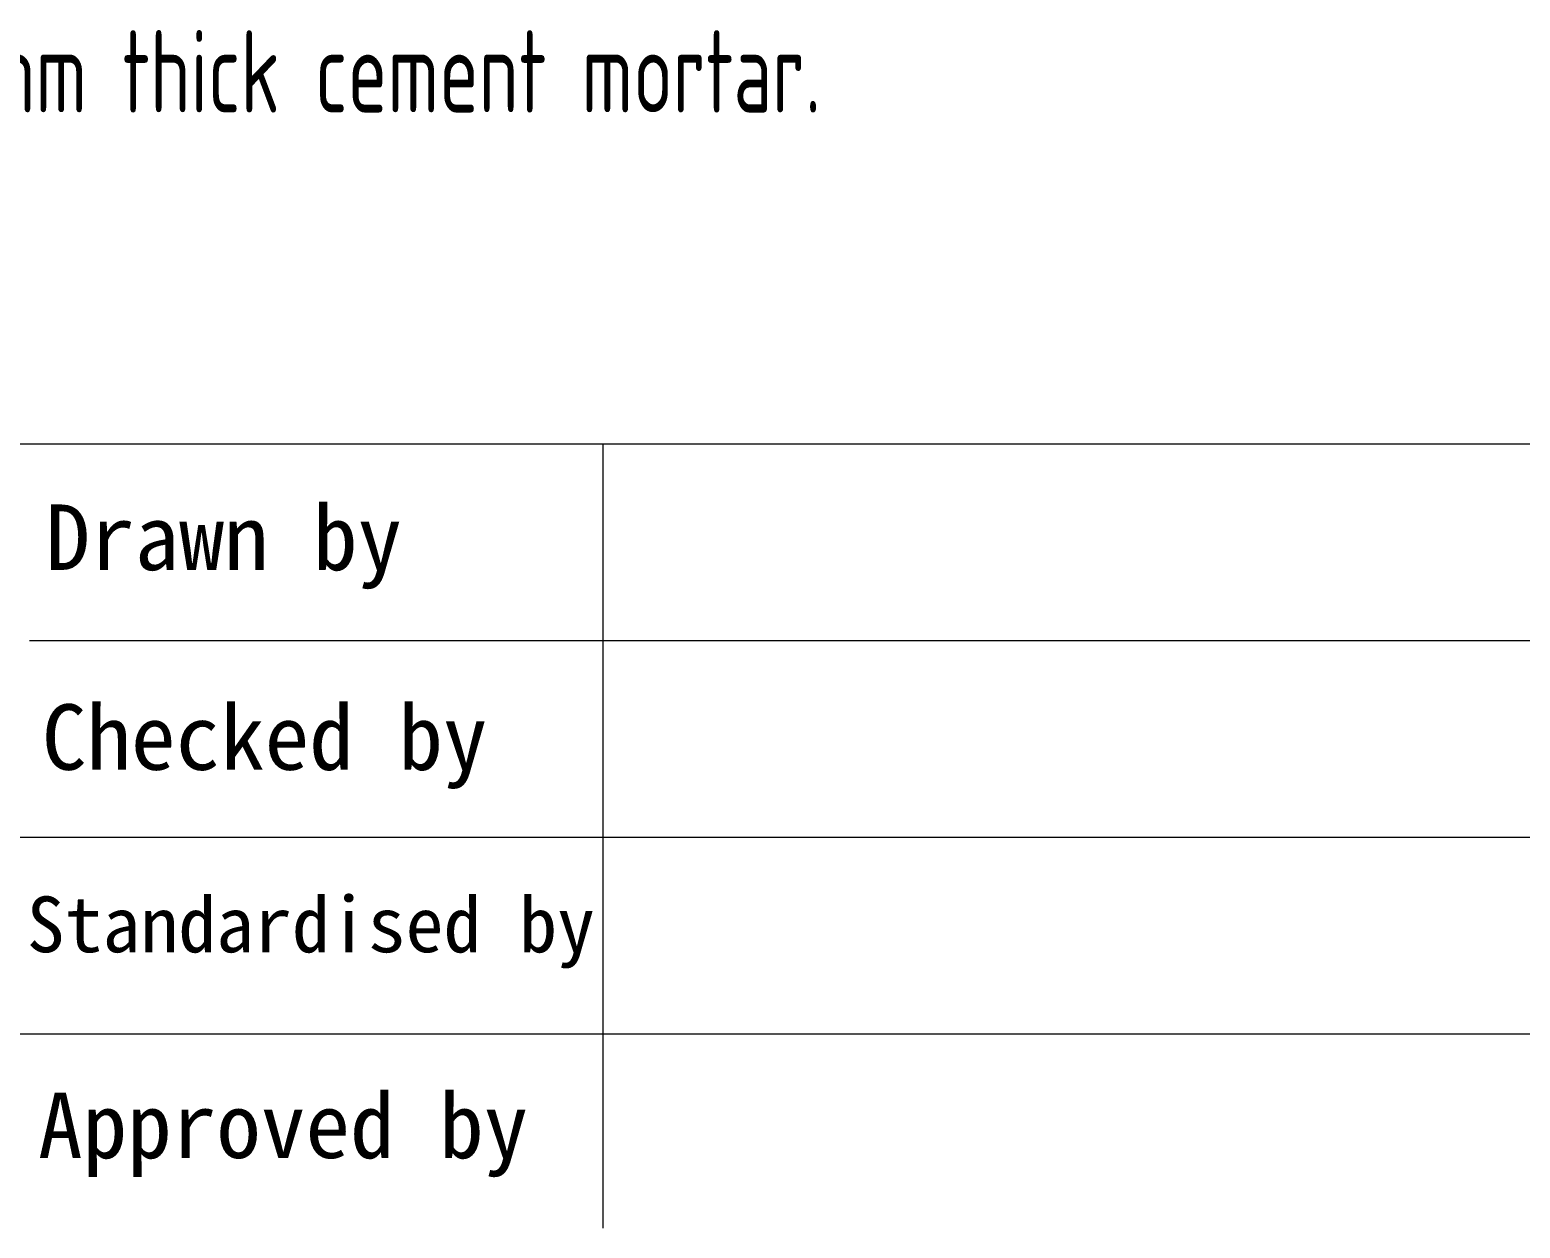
# Model space of a CAD drawing. Header units: millimetres. Extents: x 32496 to 166256, y 3504 to 23939.
# Drawn here: x 114381 to 117511, y 5091 to 7607 of the extents above; entities that cross this region are included whole.
import ezdxf
from ezdxf.enums import TextEntityAlignment as Align

# ---------------------------------------------------------------- set-up
doc = ezdxf.new("R2010")
doc.units = ezdxf.units.MM
doc.layers.get('0').update_dxf_attribs({"lineweight": 35})
doc.layers.add('06-主文本', color=7, linetype='Continuous')
doc.layers.add('FORM', color=7, linetype='Continuous', lineweight=18)
doc.styles.add('HZ5(标注-说明)', font='tssdeng.shx', dxfattribs={"width": 0.7, "bigfont": 'tssdchn.shx'})
doc.styles.add('KEHUA', font='仿宋_GB2312.ttf')
doc.styles.get("Standard").update_dxf_attribs({"font": '仿宋_GB2312.ttf'})

# ---------------------------------------------------------------- blocks, each defined once
blk = doc.blocks.new('KH01-M017S_1_46')
at = {"layer": 'FORM', "color": 8}
for p, q in [((280, 47), (415, 47)), ((367.5, 47), (367.5, 23.07)), ((350, 41), (415, 41)), ((280, 35), (415, 35)), ((280, 29), (415, 29))]:
    blk.add_line(p, q, dxfattribs=at)
at = {"lineweight": -3, "attachment_point": 1}
for s, insert, char_height, width in [('{\\fSimSun|b0|i0|c134|p2;Drawn by}', (350.494, 45.153), 2, 11.55675), ('{\\fSimSun|b0|i0|c134|p2;Checked by}', (350.379, 39.057), 2, 16.4477), ('{\\fSimSun|b0|i0|c134|p2;\\H0.944444x;Standardised by\\H1.058824x; }', (349.919, 33.191), 1.8, 21.22099), ('{\\fSimSun|b0|i0|c134|p2;Approved by}', (350.264, 27.21), 2, 20.58838)]:
    blk.add_mtext(s, dxfattribs=dict(at, insert=insert, char_height=char_height, width=width))
at = {"layer": 'FORM', "color": 4, "style": 'KEHUA'}
for tag, p in [('设计者', (369.071, 43.93)), ('工程名称', (299.91, 37.585)), ('审核者', (369.071, 37.93)), ('标准化', (369.071, 31.93)), ('批准者', (369.071, 25.93))]:
    blk.add_attdef(tag, text='', height=2.5, dxfattribs=at).set_placement(p, align=Align.MIDDLE_LEFT)
for tag, p in [('图纸名称', (299.91, 30.82)), ('产品型号', (299.91, 24.82)), ('版本', (299.91, 18.638)), ('页码', (299.91, 12.638))]:
    blk.add_attdef(tag, p, '', height=2.5, dxfattribs=at)

msp = doc.modelspace()

# ---------------------------------------------------------------- block references
at = {"xscale": 68.80575516545142, "yscale": 68.80575516545137, "zscale": 68.80575516545137}
msp.add_blockref('KH01-M017S_1_46', (90298.079, 3504.033), dxfattribs=at)

# ---------------------------------------------------------------- texts
at = {"layer": '06-主文本', "linetype": 'Continuous', "style": 'HZ5(标注-说明)', "width": 0.7}
msp.add_text('13、The steps are built with MU20 sintered bricks and M10 mixed mortar, and the surface of the brick steps is plastered with 20mm thick cement mortar. ', height=172.7568, dxfattribs=at).set_placement((104817.322, 7433.735))

doc.saveas('drawing.dxf')
